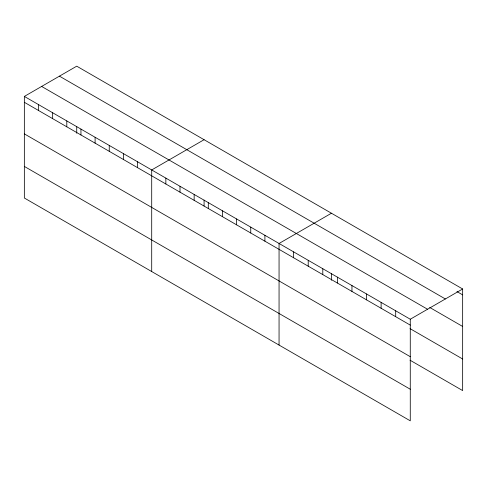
<?xml version="1.0" encoding="UTF-8"?>
<svg xmlns="http://www.w3.org/2000/svg" width="487" height="487" viewBox="0 0 487 487"><rect width="100%" height="100%" fill="white"/><g stroke="black" fill="none" stroke-linecap="round" stroke-linejoin="round"><path stroke-width="0.73" d="M24.35 96.42L410.273 319.228L410.273 420.823L24.35 198.014L24.35 96.42L76.727 66.177L462.65 288.986L462.65 390.58L410.036 360.203M204.083 139.708L151.707 169.945L151.707 271.539M331.434 213.233L279.057 243.476L279.057 345.064M410.273 319.228L462.65 288.986M456.946 291.573L462.65 294.866M59.444 76.155L445.368 298.969M429.686 307.425L462.65 326.454M41.632 86.436L427.556 309.251M24.35 102.3L410.273 325.109M410.036 328.622L462.65 358.998M24.35 133.882L410.273 356.691M24.35 166.426L410.273 389.235M395.694 310.809L395.694 316.69M381.114 302.397L381.114 308.271M366.534 293.978L366.534 299.858M351.955 285.559L351.955 291.439M337.375 277.14L337.375 283.02M331.434 273.627L331.434 280.281M322.796 268.727L322.796 274.607M308.216 260.308L308.216 266.188M293.637 251.889L293.637 257.769M264.91 235.3L264.91 241.181M250.756 227.131L250.756 233.011M236.609 218.961L236.609 224.842M222.456 210.792L222.456 216.672M208.308 202.622L208.308 208.503M204.083 200.096L204.083 206.013M194.155 194.453L194.155 200.334M180.007 186.284L180.007 192.164M165.854 178.114L165.854 183.995M137.553 161.775L137.553 167.656M123.406 153.606L123.406 159.486M109.252 145.436L109.252 151.317M95.105 137.267L95.105 143.148M80.952 129.098L80.952 134.978M76.727 126.571L76.727 133.231M66.804 120.928L66.804 126.809M52.651 112.759L52.651 118.639M38.503 104.589L38.503 110.47"/></g></svg>
